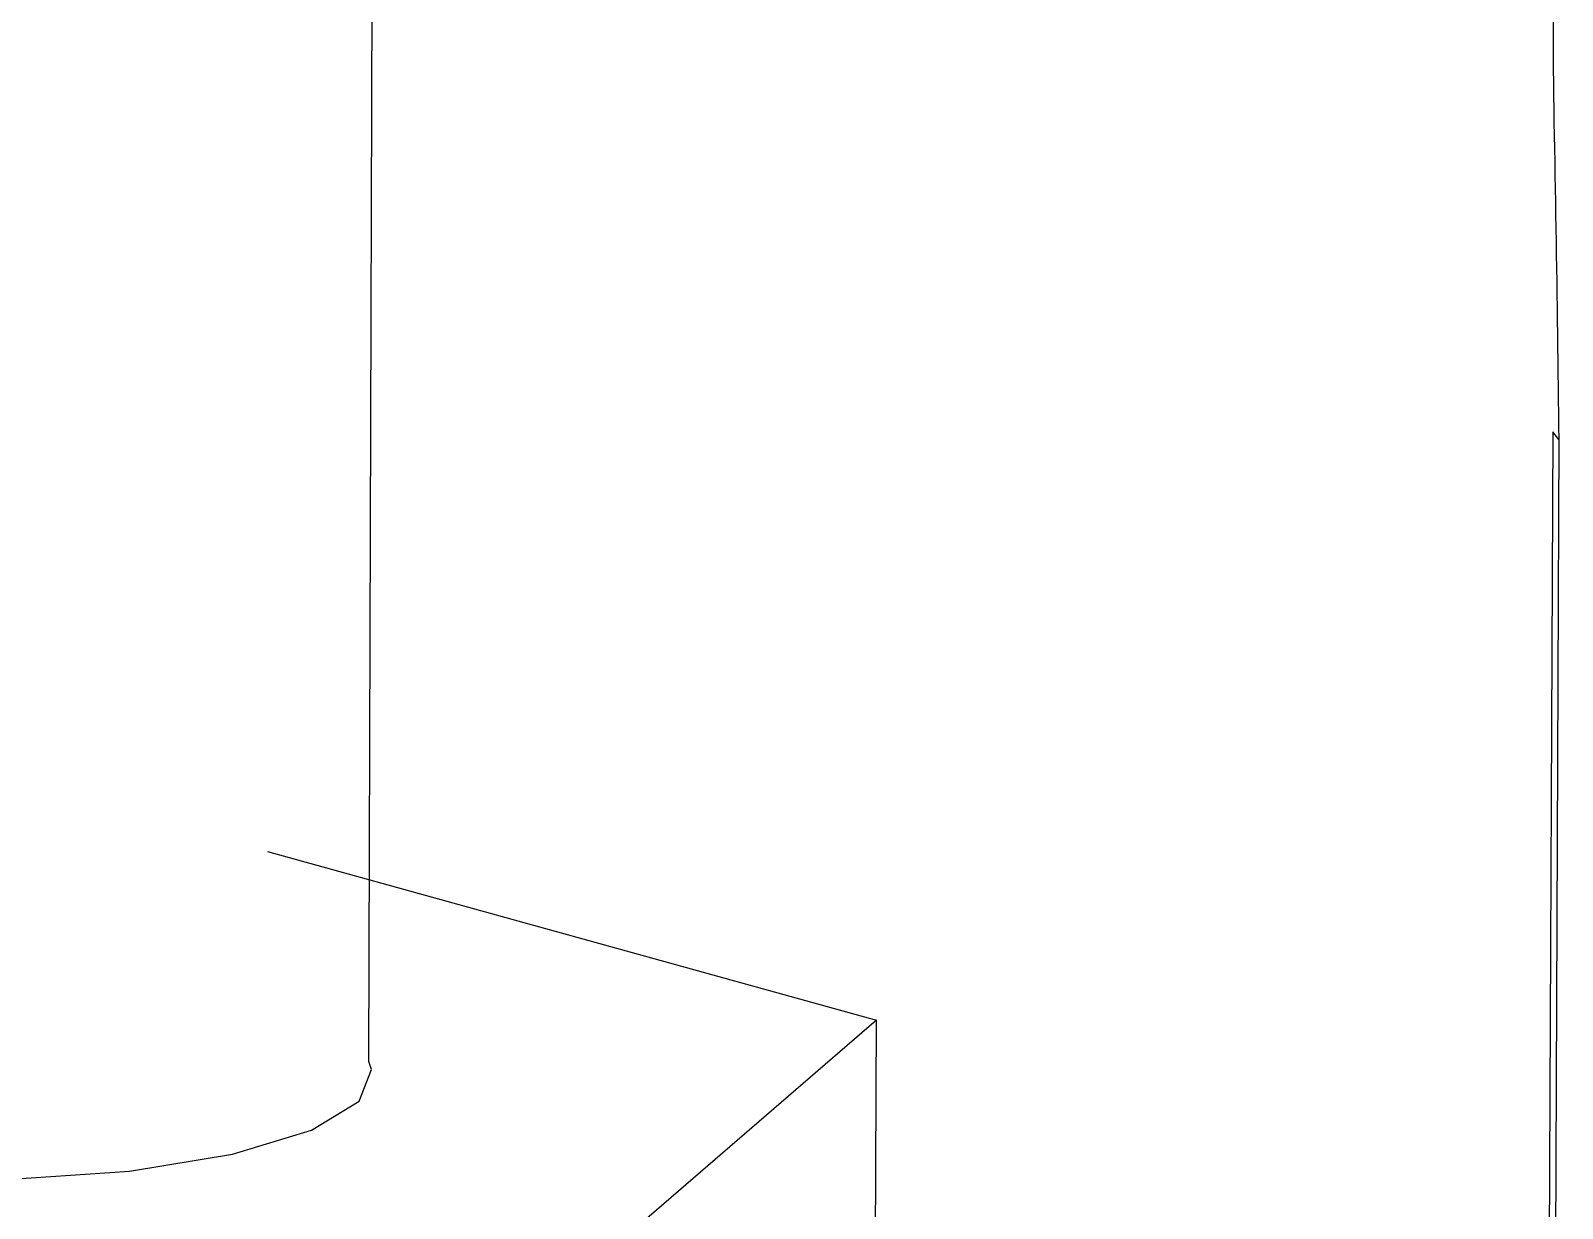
# Model space of a CAD drawing. Header units: millimetres. Extents: x 0 to 279, y 0 to 216.
# Drawn here: x 93.936 to 97.147, y 155.496 to 157.964 of the extents above; entities that cross this region are included whole.
import ezdxf

# ---------------------------------------------------------------- set-up
doc = ezdxf.new("R2010")
doc.units = ezdxf.units.MM

msp = doc.modelspace()

# ---------------------------------------------------------------- linework, layer by layer
at = {"color": 7, "linetype": 'Continuous', "lineweight": 25}
for p, q in [((94.6453, 155.8038), (94.6579, 159.9641)), ((97.1267, 157.1234), (97.1178, 154.9711)), ((94.4327, 156.2439), (95.7091, 155.8902)), ((95.7091, 155.8902), (95.144, 155.4024)), ((95.7068, 155.2316), (95.7091, 155.8902))]:
    msp.add_line(p, q, dxfattribs=at)
at = {"color": 8, "linetype": 'Continuous', "lineweight": 25}
msp.add_line((97.1395, 157.1073), (97.1306, 154.9584), dxfattribs=at)
at = {"color": 7, "linetype": 'Continuous', "lineweight": 25, "flags": 128}
for points in [[(97.1395, 157.1073), (97.1267, 157.1234), (97.1267, 157.1234)], [(92.9385, 155.7531), (92.9483, 155.7371), (93.035, 155.6744), (93.1891, 155.6209), (93.3969, 155.5814), (93.6399, 155.5595), (93.8965, 155.557), (94.1438, 155.5742), (94.3597, 155.6096), (94.525, 155.66), (94.625, 155.7209), (94.651, 155.7869), (94.6453, 155.8038)]]:
    msp.add_lwpolyline(points, dxfattribs=at)
at = {"color": 7, "linetype": 'Continuous', "lineweight": 25}
msp.add_open_spline([(97.147, 158.9081), (97.1469, 158.8879), (97.1458, 158.7228), (97.1347, 158.4227), (97.1241, 157.9949), (97.1342, 157.5492), (97.1378, 157.2546), (97.1395, 157.1073)], degree=3, knots=[0, 0, 0, 0, 0.033609, 0.274931, 0.516031, 0.758005, 1, 1, 1, 1], dxfattribs=at)

doc.saveas('drawing.dxf')
